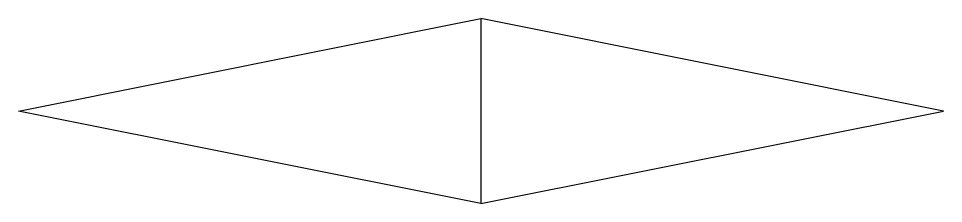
# Model space of a CAD drawing. Extents: x -469.9 to -467.9, y -470.2 to -469.8.
import ezdxf

# ---------------------------------------------------------------- set-up
doc = ezdxf.new("R2010")
doc.units = 13
doc.layers.add('MAGNET', color=11, linetype='Continuous')

msp = doc.modelspace()

# ---------------------------------------------------------------- linework, layer by layer
at = {"layer": 'MAGNET'}
for points in [[(-468.9, -469.8), (-468.9, -470.2), (-469.9, -470), (-468.9, -469.8)], [(-468.9, -469.8), (-468.9, -470.2), (-467.9, -470), (-468.9, -469.8)]]:
    msp.add_lwpolyline(points, dxfattribs=at)

doc.saveas('drawing.dxf')
